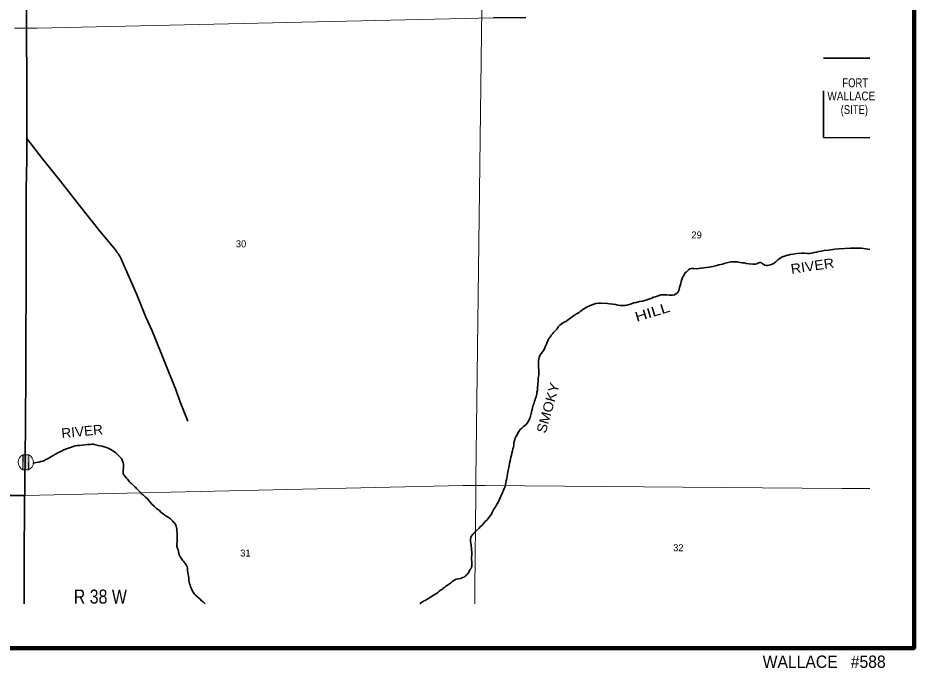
# Model space of a CAD drawing. Extents: x 224.35 to 228.28, y 44.38 to 48.31.
# Drawn here: x 226.31 to 228.233, y 44.383 to 45.777 of the extents above; entities that cross this region are included whole.
import ezdxf
from ezdxf.enums import TextEntityAlignment as Align

# ---------------------------------------------------------------- set-up
doc = ezdxf.new("R2010")
doc.units = 0
doc.header["$LTSCALE"] = 0.0076
doc.linetypes.add('LONG_DASHED', pattern=[7.5, 6, -1.5])
for name, color, linetype, lineweight in [('14', 7, 'Continuous', 35), ('15', 7, 'Continuous', 13), ('25', 7, 'Continuous', 35), ('39', 7, 'Continuous', 13), ('4', 7, 'LONG_DASHED', 13), ('48', 7, 'Continuous', 106)]:
    doc.layers.add(name, color=color, linetype=linetype, lineweight=lineweight)
for name, color, linetype in [('29', 7, 'Continuous'), ('45', 7, 'Continuous'), ('46', 7, 'Continuous'), ('47', 7, 'Continuous')]:
    doc.layers.add(name, color=color, linetype=linetype)

msp = doc.modelspace()

# ---------------------------------------------------------------- hatches: boundary and pattern name
at = {"layer": '39'}
msp.add_hatch(color=256, dxfattribs=at).paths.add_polyline_path([(226.320455, 44.808144), (226.320833, 44.839962), (226.333523, 44.839773), (226.333144, 44.807955)])

# ---------------------------------------------------------------- linework, layer by layer
at = {"layer": '14'}
for p, q in [((227.330303, 45.777083), (227.399621, 45.77822)), ((226.3625, 45.475), (226.328977, 45.518371)), ((226.328977, 45.473674), (226.32803, 45.410417)), ((226.532955, 45.257197), (226.564205, 45.185606)), ((226.324811, 44.786364), (226.324242, 44.717992)), ((226.261932, 44.75322), (226.324621, 44.75322))]:
    msp.add_line(p, q, dxfattribs=at)
for points in [[(226.328598, 45.814583), (226.328598, 45.724621), (226.329545, 45.6625), (226.328977, 45.562879), (226.328977, 45.473674)], [(226.3625, 45.475), (226.401515, 45.426894), (226.442045, 45.374621)], [(226.32803, 45.410417), (226.32803, 45.352652), (226.32803, 45.252273), (226.32803, 45.188068), (226.327083, 45.095076), (226.327273, 45.018939), (226.326515, 44.905682)], [(226.442045, 45.374621), (226.485985, 45.320076), (226.519318, 45.279545)], [(226.564205, 45.185606), (226.584848, 45.135606), (226.598295, 45.106061), (226.629167, 45.029356)], [(226.629167, 45.029356), (226.647917, 44.981439), (226.65928, 44.951894), (226.674811, 44.912311)], [(226.326515, 44.905682), (226.325947, 44.835606), (226.324811, 44.786364)], [(226.324242, 44.717992), (226.323485, 44.635227), (226.323295, 44.571023), (226.323485, 44.520265)]]:
    msp.add_lwpolyline(points, dxfattribs=at)
msp.add_arc((226.446225, 45.219353), 0.094697, 23.53002, 39.44506, dxfattribs=at)
at = {"layer": '15'}
for p, q in [((227.305682, 45.798485), (227.292614, 44.787879)), ((227.292614, 44.756439), (227.292614, 44.787879)), ((227.265152, 44.774242), (226.324621, 44.75322)), ((227.265152, 44.774242), (227.312689, 44.774242)), ((227.312689, 44.774242), (228.077841, 44.767614)), ((228.138258, 44.767614), (228.077841, 44.767614))]:
    msp.add_line(p, q, dxfattribs=at)
for points in [[(226.302652, 45.755492), (226.351136, 45.755492), (227.330303, 45.777083)], [(227.292614, 44.756439), (227.29072, 44.553598), (227.29072, 44.520265)]]:
    msp.add_lwpolyline(points, dxfattribs=at)
at = {"layer": '25'}
msp.add_line((226.342235, 44.822159), (226.346212, 44.822917), dxfattribs=at)
for points in [[(228.062689, 45.281061), (228.071402, 45.281818), (228.096402, 45.283144)], [(228.096402, 45.283144), (228.101136, 45.283523), (228.10928, 45.283523), (228.116288, 45.283523), (228.120076, 45.283333), (228.124242, 45.282386)], [(227.926705, 45.248485), (227.929545, 45.249811), (227.932576, 45.251326), (227.935985, 45.254167), (227.939015, 45.257008), (227.940909, 45.258523), (227.944697, 45.261174), (227.949811, 45.264394), (227.952273, 45.265152), (227.95322, 45.26553)], [(227.95322, 45.26553), (227.955871, 45.266288), (227.958712, 45.267235), (227.962879, 45.268371), (227.967235, 45.269508), (227.973295, 45.270455), (227.98125, 45.271591), (227.991477, 45.272348)], [(227.991477, 45.272348), (227.998106, 45.272348), (228.003977, 45.27197), (228.010227, 45.27197), (228.013258, 45.272538), (228.018371, 45.273674), (228.023485, 45.275), (228.028788, 45.276326), (228.034091, 45.277083)], [(228.034091, 45.277083), (228.040152, 45.27822), (228.049621, 45.279167), (228.062689, 45.281061)], [(228.124242, 45.282386), (228.129356, 45.281818), (228.138258, 45.280303)], [(227.775189, 45.240152), (227.782197, 45.240909), (227.787879, 45.241667), (227.793939, 45.242614), (227.800947, 45.243939), (227.80947, 45.245833)], [(227.80947, 45.245833), (227.814205, 45.247538), (227.82178, 45.249242), (227.827462, 45.250947), (227.833712, 45.252841), (227.840152, 45.254167), (227.846591, 45.254167)], [(227.846591, 45.254167), (227.853409, 45.254167), (227.856061, 45.253598), (227.859848, 45.252652), (227.864394, 45.252083), (227.868561, 45.251515), (227.873295, 45.250568), (227.879356, 45.249621), (227.886742, 45.248674)], [(227.886742, 45.248674), (227.891667, 45.248674), (227.895265, 45.249432), (227.897727, 45.250947), (227.900189, 45.252083), (227.901894, 45.252462), (227.903409, 45.252462), (227.905682, 45.251894), (227.907765, 45.25), (227.909848, 45.248674), (227.912689, 45.24697), (227.915341, 45.246402), (227.917803, 45.246023), (227.921023, 45.246591), (227.926705, 45.248485)], [(227.732197, 45.207765), (227.733333, 45.212121), (227.734659, 45.215909), (227.736364, 45.220076), (227.737879, 45.223295), (227.739583, 45.227083), (227.741856, 45.230682)], [(227.741856, 45.230682), (227.744318, 45.232765), (227.74678, 45.235038), (227.749242, 45.236932), (227.751894, 45.238826), (227.754545, 45.239394), (227.760606, 45.239394), (227.765909, 45.239205), (227.775189, 45.240152)], [(227.702652, 45.183144), (227.707576, 45.182576), (227.714962, 45.182576), (227.71875, 45.183523), (227.72178, 45.185038), (227.724621, 45.186742), (227.726894, 45.189394), (227.72803, 45.192803), (227.729356, 45.198864), (227.732197, 45.207765)], [(227.612689, 45.160227), (227.616856, 45.161364), (227.62197, 45.162689), (227.626515, 45.164015), (227.631439, 45.16572), (227.636932, 45.167045), (227.643939, 45.16875), (227.650189, 45.169697), (227.655114, 45.170833), (227.65928, 45.172348), (227.666098, 45.174621)], [(227.666098, 45.174621), (227.670076, 45.176136), (227.674053, 45.17822), (227.678409, 45.179167), (227.683712, 45.181061), (227.689773, 45.182955), (227.695265, 45.183523), (227.702652, 45.183144)], [(227.545644, 45.163068), (227.542045, 45.161742), (227.538258, 45.160227), (227.535417, 45.158902), (227.531818, 45.157386), (227.528788, 45.155682), (227.525568, 45.153788), (227.522159, 45.151705), (227.516667, 45.147727)], [(227.579356, 45.164205), (227.575379, 45.164962), (227.561364, 45.16553), (227.556629, 45.16553), (227.550379, 45.164394), (227.545644, 45.163068)], [(227.612689, 45.160227), (227.602462, 45.160227), (227.597159, 45.161174), (227.592045, 45.162311), (227.586742, 45.163258), (227.579356, 45.164205)], [(227.494318, 45.132386), (227.491477, 45.130303), (227.488258, 45.12822), (227.485795, 45.126326), (227.483333, 45.125), (227.478788, 45.122159)], [(227.516667, 45.147727), (227.514015, 45.145644), (227.511742, 45.144129), (227.508902, 45.142235), (227.506818, 45.141098), (227.504167, 45.139962), (227.502083, 45.138068), (227.499242, 45.136174), (227.49697, 45.134659), (227.494318, 45.132386)], [(227.478788, 45.122159), (227.475568, 45.120076), (227.472917, 45.118371), (227.470833, 45.115909), (227.469508, 45.114394), (227.468561, 45.112121), (227.466667, 45.109848), (227.463826, 45.107008), (227.459091, 45.102273), (227.457576, 45.1), (227.455303, 45.097348)], [(227.455303, 45.097348), (227.453598, 45.094886), (227.451894, 45.092235), (227.45, 45.090341), (227.448485, 45.088068), (227.448106, 45.086364), (227.447159, 45.08428), (227.446023, 45.081629), (227.444129, 45.077083)], [(227.444129, 45.077083), (227.442424, 45.073485), (227.440909, 45.069508), (227.439394, 45.066288), (227.4375, 45.063636), (227.435606, 45.060795), (227.432955, 45.057386)], [(227.432955, 45.057386), (227.431439, 45.055114), (227.430303, 45.05322), (227.429356, 45.051136), (227.428409, 45.048485), (227.427462, 45.045644), (227.426894, 45.039962)], [(227.426894, 45.039962), (227.426894, 45.033712), (227.427462, 45.015909)], [(227.427462, 45.015909), (227.427462, 45.010606), (227.427273, 45.007765), (227.426705, 45.003788), (227.426326, 44.999242), (227.425379, 44.99072)], [(227.425379, 44.99072), (227.424811, 44.983144), (227.424621, 44.97822), (227.423864, 44.974432), (227.423295, 44.970644), (227.42197, 44.964773)], [(227.42197, 44.964773), (227.420833, 44.961364), (227.419697, 44.958144), (227.418371, 44.954924), (227.417803, 44.952083), (227.417045, 44.949432), (227.415909, 44.946591), (227.414205, 44.94072)], [(227.414205, 44.94072), (227.413447, 44.9375), (227.412689, 44.934848), (227.412121, 44.931629), (227.410985, 44.925947), (227.410227, 44.923106), (227.409091, 44.920455), (227.407765, 44.917235), (227.405682, 44.9125)], [(227.405682, 44.9125), (227.404545, 44.910227), (227.402841, 44.907955), (227.400568, 44.905492), (227.397727, 44.902841), (227.394886, 44.900568), (227.392803, 44.898864), (227.391098, 44.89697), (227.388826, 44.894886), (227.386364, 44.892235), (227.384659, 44.889962), (227.382955, 44.886364)], [(227.382955, 44.886364), (227.381061, 44.882765), (227.379735, 44.880492), (227.37822, 44.878409), (227.377273, 44.875947), (227.376136, 44.872917), (227.374432, 44.865909)], [(226.430871, 44.858902), (226.433523, 44.85947), (226.437121, 44.859848), (226.442424, 44.860227), (226.459091, 44.861932)], [(226.459091, 44.861932), (226.464962, 44.8625), (226.468939, 44.862689), (226.471591, 44.862879), (226.473864, 44.8625), (226.476705, 44.861553), (226.482386, 44.860227), (226.485795, 44.859659), (226.491098, 44.858523)], [(227.374432, 44.865909), (227.373864, 44.860606), (227.373106, 44.85625), (227.372348, 44.852652), (227.371212, 44.848485), (227.370076, 44.843561), (227.368939, 44.839205)], [(226.378409, 44.83447), (226.382008, 44.836553), (226.385985, 44.838826), (226.39053, 44.841288), (226.395833, 44.844129)], [(226.395833, 44.844129), (226.399811, 44.846402), (226.403788, 44.848295), (226.408333, 44.850568), (226.414015, 44.852841), (226.420644, 44.855114), (226.430871, 44.858902)], [(226.491098, 44.858523), (226.495455, 44.857197), (226.5, 44.855492), (226.503409, 44.854167), (226.507765, 44.852273), (226.511553, 44.850379), (226.513826, 44.848674), (226.517235, 44.846591)], [(226.517235, 44.846591), (226.519886, 44.844697), (226.52197, 44.842614), (226.524242, 44.840341)], [(226.346212, 44.822917), (226.349432, 44.823674), (226.354735, 44.824621), (226.35947, 44.825568), (226.363447, 44.826705), (226.366856, 44.82822), (226.370265, 44.829924), (226.373485, 44.831818), (226.378409, 44.83447)], [(226.524242, 44.840341), (226.527652, 44.836932), (226.529924, 44.834659), (226.532197, 44.832197), (226.533712, 44.828598), (226.535606, 44.823485), (226.536553, 44.819508), (226.536932, 44.816098), (226.536553, 44.811932), (226.536174, 44.807955), (226.535606, 44.802273)], [(227.368939, 44.839205), (227.367803, 44.835038), (227.366856, 44.830871), (227.366098, 44.827273), (227.364962, 44.822348), (227.363826, 44.816477)], [(226.535606, 44.802273), (226.535985, 44.799621), (226.537879, 44.796402), (226.539962, 44.793561), (226.543182, 44.789773)], [(227.363826, 44.816477), (227.362689, 44.810038), (227.361553, 44.803788), (227.360795, 44.799053), (227.360038, 44.793939)], [(226.543182, 44.789773), (226.545076, 44.787689), (226.548106, 44.784659), (226.549811, 44.782386), (226.551894, 44.780303), (226.553598, 44.778598), (226.555303, 44.776894), (226.557765, 44.774432)], [(227.360038, 44.793939), (227.359091, 44.789394), (227.357955, 44.78428), (227.357197, 44.779924), (227.356061, 44.776326), (227.354545, 44.770265)], [(226.557765, 44.774432), (226.560985, 44.771591), (226.562879, 44.769886), (226.564583, 44.767803), (226.567045, 44.765341), (226.56875, 44.763636), (226.571212, 44.761364), (226.573674, 44.758523)], [(227.354545, 44.770265), (227.35303, 44.766477), (227.351515, 44.762311), (227.350189, 44.759091), (227.348674, 44.755492), (227.346402, 44.751515), (227.344886, 44.748106)], [(226.573674, 44.758523), (226.576326, 44.756061), (226.578598, 44.754167), (226.581061, 44.751894), (226.584091, 44.749621)], [(226.584091, 44.749621), (226.588068, 44.745455), (226.594129, 44.738447), (226.597538, 44.734091), (226.60303, 44.729356), (226.607765, 44.724811), (226.614205, 44.720644), (226.617045, 44.717424), (226.622159, 44.712879)], [(227.344886, 44.748106), (227.342614, 44.743182), (227.34053, 44.738636), (227.338636, 44.735227), (227.336553, 44.731439), (227.334659, 44.72822), (227.331439, 44.723295)], [(226.622159, 44.712879), (226.624432, 44.711174), (226.626894, 44.70947), (226.628598, 44.708523), (226.631061, 44.707008), (226.633333, 44.705871), (226.635227, 44.704545), (226.637311, 44.702841), (226.639394, 44.700947), (226.641667, 44.698295)], [(227.331439, 44.723295), (227.329924, 44.720644), (227.328409, 44.717803), (227.327083, 44.714962), (227.326136, 44.712879), (227.324242, 44.710038), (227.320644, 44.705492), (227.316098, 44.700189)], [(226.641667, 44.698295), (226.643182, 44.696591), (226.645076, 44.694697), (226.646591, 44.692992), (226.647727, 44.691098), (226.648864, 44.689015), (226.649621, 44.687121), (226.650189, 44.68428), (226.651136, 44.680492)], [(227.316098, 44.700189), (227.312689, 44.69678), (227.30928, 44.692992), (227.305871, 44.689583), (227.302273, 44.685985), (227.299432, 44.682955), (227.293561, 44.677083)], [(226.651136, 44.680492), (226.651326, 44.676136), (226.651705, 44.67178), (226.652083, 44.667992), (226.652083, 44.65947)], [(227.293561, 44.677083), (227.291477, 44.674811), (227.289583, 44.672538), (227.287689, 44.671402), (227.286174, 44.669886), (227.28447, 44.667992), (227.283333, 44.666288), (227.282197, 44.662689), (227.281061, 44.658333)], [(226.652083, 44.65947), (226.651515, 44.65322), (226.651136, 44.648674), (226.651136, 44.643939), (226.652652, 44.639205), (226.653788, 44.636174), (226.655303, 44.629167)], [(227.281061, 44.658333), (227.280871, 44.654545), (227.281818, 44.650947), (227.282386, 44.645455), (227.283144, 44.639394)], [(226.655303, 44.629167), (226.65625, 44.625568), (226.657386, 44.622538), (226.660417, 44.618561), (226.663258, 44.614394), (226.66553, 44.611742), (226.668939, 44.607008)], [(227.283144, 44.639394), (227.283333, 44.635417), (227.284091, 44.632386), (227.28428, 44.629735), (227.284091, 44.627273), (227.283144, 44.61875)], [(227.283144, 44.61875), (227.283523, 44.615341), (227.284091, 44.611174), (227.28428, 44.607386), (227.28428, 44.604735), (227.284091, 44.601136), (227.283333, 44.598864), (227.282386, 44.596402), (227.280682, 44.593939), (227.278598, 44.59072)], [(226.668939, 44.607008), (226.670455, 44.604735), (226.67178, 44.602841), (226.672917, 44.6), (226.673864, 44.59678), (226.673864, 44.59375), (226.674811, 44.585985)], [(227.278598, 44.59072), (227.277462, 44.588447), (227.276515, 44.586553), (227.275189, 44.584848), (227.273485, 44.583144), (227.27197, 44.581629), (227.269508, 44.579545), (227.267424, 44.57803), (227.263636, 44.576705), (227.263068, 44.576515)], [(226.674811, 44.585985), (226.675758, 44.580871), (226.676515, 44.576136), (226.676894, 44.570265), (226.678598, 44.564015)], [(227.263068, 44.576515), (227.259659, 44.575189), (227.255303, 44.574432), (227.250758, 44.573295), (227.247917, 44.57197), (227.244886, 44.570076), (227.242045, 44.568182), (227.238636, 44.56572), (227.235795, 44.563636), (227.233712, 44.561932), (227.231818, 44.560606), (227.228598, 44.558333), (227.226136, 44.556439), (227.222159, 44.553598)], [(226.678598, 44.564015), (226.679735, 44.561174), (226.680682, 44.557576), (226.682386, 44.552841), (226.68428, 44.549242), (226.686364, 44.545644), (226.689015, 44.541098)], [(227.222159, 44.553598), (227.220833, 44.551894), (227.218561, 44.550379), (227.214015, 44.547727), (227.210985, 44.544886), (227.208333, 44.542992), (227.201705, 44.539205), (227.199432, 44.5375), (227.196591, 44.535606), (227.193939, 44.534091), (227.190909, 44.532008), (227.188447, 44.530303), (227.183712, 44.527652)], [(226.689015, 44.541098), (226.691098, 44.539015), (226.700947, 44.530303)], [(226.700947, 44.530303), (226.704167, 44.527273), (226.707765, 44.524621), (226.711742, 44.520265)], [(227.183712, 44.527652), (227.18125, 44.526705), (227.179356, 44.525758), (227.176705, 44.523864), (227.175, 44.522538), (227.172159, 44.520265)]]:
    msp.add_lwpolyline(points, dxfattribs=at)
at = {"layer": '39'}
for p, q in [((226.320644, 44.807955), (226.321023, 44.839773)), ((226.333712, 44.839773), (226.333333, 44.807955))]:
    msp.add_line(p, q, dxfattribs=at)
msp.add_lwpolyline([(226.320455, 44.808144), (226.320833, 44.839962), (226.333523, 44.839773), (226.333144, 44.807955)], close=True, dxfattribs=at)
for centre, start, end in [((226.328088, 44.823985), 114.06435, 244.52197), ((226.326, 44.824011), 294.06435, 64.52197)]:
    msp.add_arc(centre, 0.017521, start, end, dxfattribs=at)
at = {"layer": '4', "lineweight": 35}
msp.add_line((228.138258, 45.69053), (228.038826, 45.69053), dxfattribs=at)
msp.add_lwpolyline([(228.138258, 45.520076), (228.038447, 45.520455), (228.038826, 45.69053)], dxfattribs=at)
at = {"layer": '48'}
msp.add_lwpolyline([(224.350379, 44.425568), (224.350379, 48.308144), (228.232955, 48.308144), (228.232955, 44.425568)], close=True, dxfattribs=at)

# ---------------------------------------------------------------- texts
at = {"layer": '29'}
for s, rotation, width, p in [('RIVER', 8.418, 1.1, (228.016278, 45.234945)), ('HILL', 17.032, 1.3, (227.674316, 45.136294)), ('SMOKY', 74.154, 1.1, (227.45742, 44.937781)), ('RIVER', 5.782, 1.05, (226.448856, 44.880151))]:
    msp.add_text(s, height=0.02083, rotation=rotation, dxfattribs=dict(at, width=width)).set_placement(p, align=Align.CENTER)
at = {"layer": '45'}
for s, p in [('29', (227.766383, 45.304167)), ('30', (226.78892, 45.285227)), ('32', (227.727083, 44.633333)), ('31', (226.798201, 44.62197))]:
    msp.add_text(s, height=0.01496, dxfattribs=at).set_placement(p, align=Align.CENTER)
at = {"layer": '46', "width": 0.85}
msp.add_text('R 38 W', height=0.03011, dxfattribs=at).set_placement((226.486932, 44.521023), align=Align.CENTER)
at = {"layer": '47'}
for s, width, p in [('FORT', 0.8, (228.106629, 45.628598)), (' WALLACE', 0.85, (228.09536, 45.600189)), ('(SITE)', 0.8, (228.104735, 45.571023))]:
    msp.add_text(s, height=0.01894, dxfattribs=dict(at, width=width)).set_placement(p, align=Align.CENTER)
at = {"layer": '48', "width": 0.95}
msp.add_text('WALLACE   #588', height=0.02651, dxfattribs=at).set_placement((228.040057, 44.383144), align=Align.CENTER)

doc.saveas('drawing.dxf')
